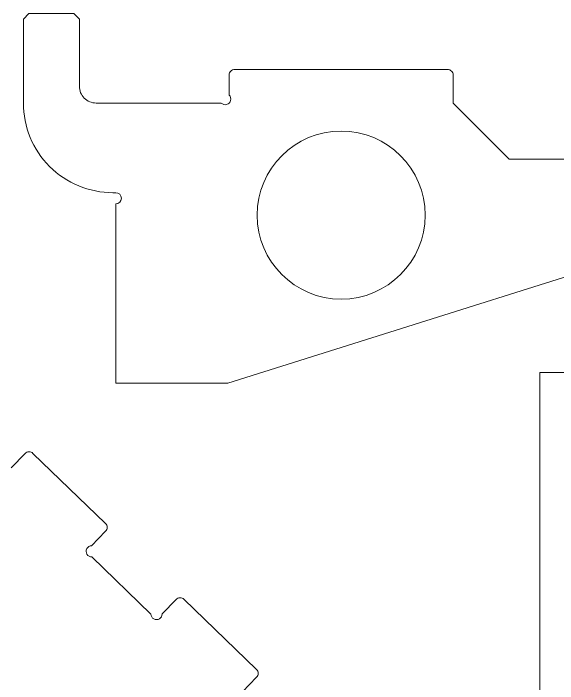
# Model space of a CAD drawing. Extents: x 14 to 1461, y -733 to -10.
# Drawn here: x 691.9 to 789.1, y -129.8 to -10.2 of the extents above; entities that cross this region are included whole.
import ezdxf

# ---------------------------------------------------------------- set-up
doc = ezdxf.new("R2010")
doc.units = 0
doc.layers.add('Cut', color=7, linetype='Continuous', lineweight=0)

msp = doc.modelspace()

# ---------------------------------------------------------------- linework, layer by layer
at = {"layer": 'Cut'}
for points in [[(825.515349, -46.177603), (730.199296, -76.177543), (710.199336, -76.177543), (710.199336, -44.177611, 1), (710.199336, -42.177611), (709.699337, -42.177611, -0.4142135624), (693.699369, -26.177643), (693.699369, -11.177673), (694.699367, -10.177675), (702.699351, -10.177675), (703.699349, -11.177673), (703.699349, -23.177649, 0.4142135624), (706.699343, -26.177643), (729.035082, -26.177643, 1), (730.449296, -24.763429), (730.449296, -21.177653, -0.4142135624), (731.449294, -20.177655), (769.449218, -20.177655, -0.4142135624), (770.449216, -21.177653), (770.449216, -26.177643), (780.449196, -36.177623), (795.515409, -36.177623)], [(691.506326, -91.305059), (693.997793, -88.726226, -0.4142135624), (695.411795, -88.701861), (708.357082, -101.208588, -0.4142137362), (708.381447, -102.622589), (705.889979, -105.201422, 1.000000039), (705.924436, -107.201125), (716.475973, -117.395198, 1.0000000808), (718.475676, -117.360741), (720.967143, -114.781908, -0.4142135624), (722.381144, -114.757543), (735.326432, -127.26427, -0.4142137617), (735.350797, -128.678271), (732.859329, -131.257104, 1), (732.893786, -133.256807), (735.472619, -135.748275), (783.757134, -234.802539, -0.3152987889), (779.264438, -263.127215)]]:
    msp.add_lwpolyline(points, format="xyb", dxfattribs=at)
msp.add_lwpolyline([(785.952609, -74.266752), (794.638374, -74.266752, 1), (796.052588, -72.852538), (796.052588, -69.266762, -0.4142135624), (797.052586, -68.266764), (815.35255, -68.266764, -0.4142135624), (816.352548, -69.266762), (816.352548, -72.852538, 1), (817.766762, -74.266752), (826.452528, -74.266752), (826.452528, -207.766485), (817.766762, -207.766485, 1), (816.352548, -209.180699), (816.352548, -212.766475, -0.4142135624), (815.35255, -213.766473), (797.052586, -213.766473, -0.4142135624), (796.052588, -212.766475), (796.052588, -209.180699, 1), (794.638374, -207.766485), (785.952609, -207.766485)], format="xyb", close=True, dxfattribs=at)
msp.add_circle((750.449256, -46.177603), 14.99997, dxfattribs=at)

doc.saveas('drawing.dxf')
